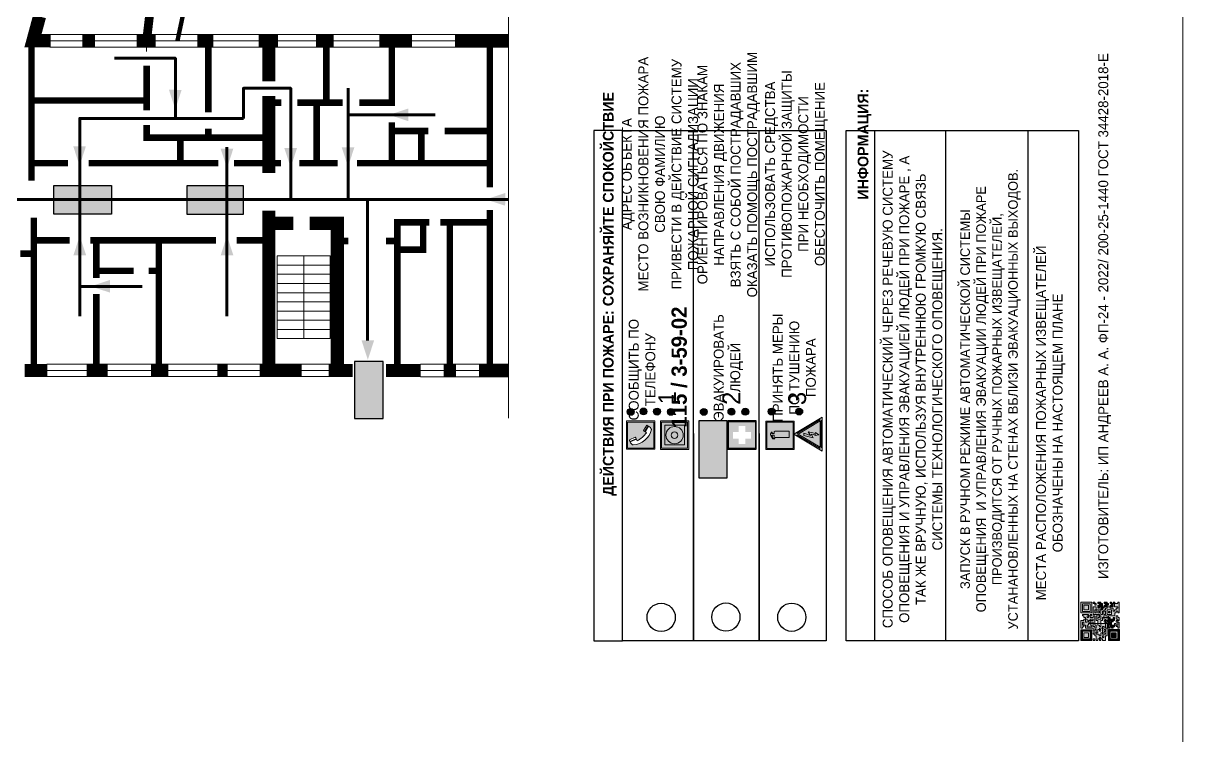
# Model space of a CAD drawing. Header units: millimetres. Extents: x 13114 to 67229, y 22859 to 38520.
# Drawn here: x 21219.9 to 21546.7, y 35564.2 to 35764.9 of the extents above; entities that cross this region are included whole.
import ezdxf

# ---------------------------------------------------------------- set-up
doc = ezdxf.new("R2010")
doc.units = ezdxf.units.MM
doc.layers.add('План_Штампы', color=7, linetype='Continuous')
doc.styles.add('обычный', font='arial.ttf')

# ---------------------------------------------------------------- blocks, each defined once
blk = doc.blocks.new('A$C3E6D3DDE')
at = {"lineweight": 5}
h = blk.add_hatch(color=40, dxfattribs=at)
h.paths.add_polyline_path([(24.1, 1.45), (16.46, -11.35), (31.74, -11.35)])
h.paths.add_polyline_path([(24.09, -0.46), (30.03, -10.41), (18.14, -10.41)], flags=16)
h.paths.add_polyline_path([(24.54, -3.08), (23.41, -6.02), (25.13, -5.01), (24.33, -8.5), (24.82, -8.27), (23.79, -9.86), (23.4, -8.04), (23.8, -8.43), (24.04, -6.29), (22.39, -7.25), (23.44, -3.08)], flags=0)
h = blk.add_hatch(color=256, dxfattribs=at)
h.paths.add_polyline_path([(24.37, 0.03, 0.567511), (23.82, 0.03), (17.59, -10.4, 0.582454), (17.86, -10.88), (30.32, -10.88, 0.582149), (30.6, -10.4)])
h.paths.add_polyline_path([(24.09, -0.46), (18.14, -10.41), (30.03, -10.41)], flags=16)
h.paths.add_polyline_path([(24.54, -3.08), (23.41, -6.02), (25.13, -5.01), (24.33, -8.5), (24.82, -8.27), (23.79, -9.86), (23.4, -8.04), (23.8, -8.43), (24.04, -6.29), (22.39, -7.25), (23.44, -3.08)], flags=0)
h = blk.add_hatch(color=40, dxfattribs=at)
h.paths.add_polyline_path([(24.09, -0.46), (18.14, -10.41), (30.03, -10.41)])
h.paths.add_polyline_path([(24.82, -8.27), (23.79, -9.86), (23.4, -8.04), (23.8, -8.43), (24.04, -6.29), (22.39, -7.25), (23.44, -3.08), (24.54, -3.08), (23.41, -6.02), (25.13, -5.01), (24.33, -8.5)], flags=16)
at = {"color": 40, "lineweight": 5}
for p, q in [((16.46, -11.35), (24.1, 1.45)), ((24.1, 1.45), (31.74, -11.35))]:
    blk.add_line(p, q, dxfattribs=at)
at = {"lineweight": 5}
for p, q in [((17.59, -10.4), (23.82, 0.03)), ((24.37, 0.03), (30.6, -10.4)), ((18.14, -10.41), (24.09, -0.46)), ((23.44, -3.08), (22.39, -7.25)), ((23.41, -6.02), (24.54, -3.08)), ((25.13, -5.01), (23.41, -6.02)), ((24.54, -3.08), (23.44, -3.08)), ((24.09, -0.46), (30.03, -10.41)), ((24.33, -8.5), (25.13, -5.01)), ((18.14, -10.41), (30.03, -10.41)), ((22.39, -7.25), (24.04, -6.29)), ((23.8, -8.43), (23.4, -8.04)), ((23.4, -8.04), (23.79, -9.86)), ((23.79, -9.86), (24.82, -8.27)), ((24.04, -6.29), (23.8, -8.43)), ((24.82, -8.27), (24.33, -8.5)), ((17.86, -10.88), (30.32, -10.88))]:
    blk.add_line(p, q, dxfattribs=at)
at = {"color": 50, "lineweight": 5}
blk.add_line((31.74, -11.35), (16.46, -11.35), dxfattribs=at)
blk = doc.blocks.new('A$C456E1F9C')
at = {"lineweight": 5}
h = blk.add_hatch(color=242, dxfattribs=at)
h.paths.add_polyline_path([(0.51, -1.47), (0.51, -13.26), (12.29, -13.26), (12.29, -1.47)])
h.paths.add_polyline_path([(5.42, -4.95, -0.254479), (4.78, -5.4), (3.52, -2.53, -0.209735), (4.23, -2.4)], flags=16)
h.paths.add_polyline_path([(8.53, -8.6), (10.87, -10.17), (10.54, -10.76), (8.03, -9.13, -0.192251)], flags=16)
h.paths.add_polyline_path([(4.61, -5.49, 0.005518), (3.87, -5.72, 0.128647), (7.49, -10.01, 0.00809), (7.83, -9.33), (10.47, -10.97, -0.16736), (8.99, -12.25, -0.327862), (1.95, -3.95, -0.166952), (3.36, -2.62)], flags=16)
at = {"color": 242, "lineweight": 5}
for p, q in [((0, -13.77), (0, -0.97)), ((12.8, -0.97), (0, -0.97)), ((4.61, -5.49), (3.36, -2.62)), ((3.52, -2.53), (4.78, -5.4)), ((4.23, -2.4), (5.42, -4.95)), ((12.8, -13.77), (12.8, -0.97)), ((7.83, -9.33), (10.47, -10.97)), ((8.03, -9.13), (10.54, -10.76)), ((10.81, -10.12), (8.53, -8.6)), ((10.54, -10.76), (10.8, -10.3)), ((10.8, -10.3), (10.81, -10.12)), ((0, -13.77), (12.8, -13.77))]:
    blk.add_line(p, q, dxfattribs=at)
blk.add_lwpolyline([(0.51, -1.47), (12.29, -1.47), (12.29, -13.26), (0.51, -13.26)], close=True, dxfattribs=at)
for centre, radius, start, end in [((4.59, -5.34), 2.99, 114.2845, 152.1974), ((11.12, -3.31), 9.19, 183.9915, 256.6009), ((4.02, -3.27), 0.891, 76.3284, 123.7092), ((4.68, -4.59), 0.824, 276.9621, 334.0723), ((14.98, -39.1), 35.17, 107.1487, 108.4135), ((13.86, -0.94), 11.08, 205.5536, 234.8762), ((-13.31, 0.8), 23.44, 332.5487, 334.4027), ((8.94, -9.5), 0.989, 114.4092, 157.9388), ((7.87, -9.46), 3, 291.9291, 329.9329)]:
    blk.add_arc(centre, radius, start, end, dxfattribs=at)
blk = doc.blocks.new('A$C54414219')
at = {"true_color": 0xffffff}
h = blk.add_hatch(color=7, dxfattribs=at)
h.paths.add_polyline_path([(2.39, -9.45), (2.39, -18.3), (11.23, -18.3), (11.23, -9.45)], flags=0)
h.paths.add_polyline_path([(10.71, -13.87, -1), (2.92, -13.87, -1)], flags=0)
h.paths.add_polyline_path([(8.3, -13.87, -1), (5.33, -13.87, -1)], flags=0)
h.paths.add_polyline_path([(0.41, -7.47), (0.41, -20.27), (13.21, -20.27), (13.21, -7.47)])
h.paths.add_polyline_path([(0.92, -19.77), (12.71, -19.77), (12.71, -7.98), (0.92, -7.98)], flags=16)
h.paths.add_polyline_path([(11.23, -9.45), (11.23, -18.3), (2.39, -18.3), (2.39, -9.45)], flags=0)
at = {"lineweight": 5}
h = blk.add_hatch(color=242, dxfattribs=at)
h.paths.add_polyline_path([(12.71, -7.98), (0.92, -7.98), (0.92, -19.77), (12.71, -19.77)])
h.paths.add_polyline_path([(11.23, -18.3), (2.39, -18.3), (2.39, -9.45), (11.23, -9.45)], flags=16)
h.paths.add_polyline_path([(10.71, -13.87, -1), (2.92, -13.87, -1)], flags=0)
h.paths.add_polyline_path([(8.3, -13.87, -1), (5.33, -13.87, -1)], flags=0)
at = {"true_color": 0xffffff}
h = blk.add_hatch(color=7, dxfattribs=at)
h.paths.add_polyline_path([(2.39, -9.45), (2.39, -18.3), (11.23, -18.3), (11.23, -9.45)])
h.paths.add_polyline_path([(10.71, -13.87, -1), (2.92, -13.87, -1)], flags=16)
h.paths.add_polyline_path([(8.3, -13.87, -1), (5.33, -13.87, -1)], flags=0)
at = {"lineweight": 5}
h = blk.add_hatch(color=242, dxfattribs=at)
h.paths.add_polyline_path([(2.92, -13.87, 1), (10.71, -13.87, 1)])
h.paths.add_polyline_path([(8.3, -13.87, -1), (5.33, -13.87, -1)], flags=16)
at = {"color": 242, "lineweight": 5}
for p, q in [((0.41, -20.27), (0.41, -7.47)), ((0.41, -7.47), (13.21, -7.47)), ((0.41, -7.47), (13.21, -7.47)), ((13.21, -20.27), (13.21, -7.47)), ((0.41, -20.27), (13.21, -20.27))]:
    blk.add_line(p, q, dxfattribs=at)
for points in [[(0.92, -7.98), (12.71, -7.98), (12.71, -19.77), (0.92, -19.77)], [(2.39, -9.45), (11.23, -9.45), (11.23, -18.3), (2.39, -18.3)]]:
    blk.add_lwpolyline(points, close=True, dxfattribs=at)
for radius in [3.89, 1.49]:
    blk.add_circle((6.81, -13.87), radius, dxfattribs=at)
blk = doc.blocks.new('A$C32E8229D')
at = {"true_color": 0xffffff}
blk.add_hatch(color=7, dxfattribs=at).paths.add_polyline_path([(0, 0), (0, -8), (16, -8), (16, 0)])
h = blk.add_hatch(color=126)
h.paths.add_polyline_path([(0.2, -0.2), (15.8, -0.2), (15.8, -7.8), (0.2, -7.8)])
h.paths.add_polyline_path([(13.49, -2.05), (12.08, -2.05), (11.37, -2.63, 0.162397), (11.29, -2.84), (11.29, -3.63), (10.35, -3.63), (10.35, -4.05), (11.68, -4.05), (11.68, -3.48), (12.26, -4.28), (11.29, -5.1), (11.29, -6.78), (11.85, -6.78), (11.85, -5.44), (12.8, -4.64), (12.8, -5.94), (14.46, -5.94), (14.46, -5.39), (13.45, -5.39), (13.45, -3.97), (12.46, -2.59), (13.15, -2.59), (13.69, -3.34), (14.18, -3)], flags=16)
h.paths.add_polyline_path([(10.74, -1.82, 1), (11.8, -1.82, 1)], flags=16)
h.paths.add_polyline_path([(9.39, -3.59), (5.99, -3.59), (6.56, -3.03), (5.91, -3.03), (5.1, -3.83), (5.91, -4.64), (6.56, -4.64), (5.99, -4.09), (9.39, -4.09)], flags=16)
h.paths.add_polyline_path([(4.29, -1.08), (1.72, -1.08), (1.72, -6.6), (4.29, -6.6)], flags=16)
at = {"color": 126}
blk.add_lwpolyline([(16, -8), (0, -8), (0, 0), (16, 0)], close=True, dxfattribs=at)
blk = doc.blocks.new('A$C18900ED3')
h = blk.add_hatch(color=126)
h.paths.add_polyline_path([(-0.18, -0.18), (-7.02, -0.18), (-7.02, -7.02), (-0.18, -7.02)])
h.paths.add_polyline_path([(-5.89, -4.46), (-5.89, -2.77), (-4.46, -2.77), (-4.46, -1.31), (-2.77, -1.31), (-2.77, -2.77), (-1.33, -2.77), (-1.33, -4.46), (-2.77, -4.46), (-2.77, -5.89), (-4.46, -5.89), (-4.46, -4.46)], flags=16)
at = {"color": 126}
for p, q in [((-7.2, 0), (-7.2, -7.2)), ((0, 0), (-7.2, 0)), ((0, -7.2), (0, 0)), ((-7.02, -7.02), (-7.02, -0.18)), ((-7.02, -0.18), (-0.18, -0.18)), ((-0.18, -0.18), (-0.18, -7.02)), ((-7.2, -7.2), (0, -7.2)), ((-0.18, -7.02), (-7.02, -7.02))]:
    blk.add_line(p, q, dxfattribs=at)
blk = doc.blocks.new('A$C3AD82952')
at = {"true_color": 0xf5f5ff}
h = blk.add_hatch(color=7, dxfattribs=at)
h.dxf.hatch_style = 1
h.paths.add_polyline_path([(8.21, 8.73, 0.414214), (7.89, 9.05), (7.22, 9.05), (7.22, 9.92), (7.59, 9.92, 1), (7.57, 10.36), (7.22, 10.36), (7.22, 10.6), (6.43, 10.6), (6.43, 10.36), (6.01, 10.36), (4.74, 9.59), (4.74, 8.69), (4.98, 8.73), (4.98, 9.26), (6.12, 9.91), (6.43, 9.91), (6.43, 9.05), (5.76, 9.05, 0.414214), (5.44, 8.73), (5.44, 2.2), (8.21, 2.2)], flags=0)
h.paths.add_polyline_path([(12.8, 12.8), (0, 12.8), (0, 0), (12.8, 0)])
h.paths.add_polyline_path([(0.51, 12.29), (12.29, 12.29), (12.29, 0.51), (0.51, 0.51)], flags=16)
h.paths.add_polyline_path([(4.74, 9.59), (6.01, 10.36), (6.43, 10.36), (6.43, 10.6), (7.22, 10.6), (7.22, 10.36), (7.59, 10.36, -0.94586), (7.59, 9.92), (7.22, 9.92), (7.22, 9.05), (7.89, 9.05, -0.414214), (8.21, 8.73), (8.21, 2.2), (5.44, 2.2), (5.44, 8.73, -0.414214), (5.76, 9.05), (6.43, 9.05), (6.43, 9.91), (6.12, 9.91), (4.98, 9.26), (4.98, 8.73), (4.74, 8.69)], flags=0)
h = blk.add_hatch(color=242)
h.dxf.hatch_style = 1
h.paths.add_polyline_path([(12.29, 12.29), (0.51, 12.29), (0.51, 0.51), (12.29, 0.51)])
h.paths.add_polyline_path([(4.74, 8.69), (4.74, 9.59), (6.01, 10.36), (6.43, 10.36), (6.43, 10.6), (7.22, 10.6), (7.22, 10.36), (7.59, 10.36, -0.94586), (7.59, 9.92), (7.22, 9.92), (7.22, 9.05), (7.89, 9.05, -0.414214), (8.21, 8.73), (8.21, 2.2), (5.44, 2.2), (5.44, 8.73, -0.414214), (5.76, 9.05), (6.43, 9.05), (6.43, 9.91), (6.12, 9.91), (4.98, 9.26), (4.98, 8.73)], flags=16)
h = blk.add_hatch(color=7, dxfattribs=at)
h.dxf.hatch_style = 1
h.paths.add_polyline_path([(8.21, 8.73, 0.414214), (7.89, 9.05), (7.22, 9.05), (7.22, 9.92), (7.59, 9.92, 1), (7.57, 10.36), (7.22, 10.36), (7.22, 10.6), (6.43, 10.6), (6.43, 10.36), (6.01, 10.36), (4.74, 9.59), (4.74, 8.69), (4.98, 8.73), (4.98, 9.26), (6.12, 9.91), (6.43, 9.91), (6.43, 9.05), (5.76, 9.05, 0.414214), (5.44, 8.73), (5.44, 2.2), (8.21, 2.2)])
at = {"color": 242, "lineweight": 5}
for p, q in [((0, 0), (0, 12.8)), ((0, 12.8), (12.8, 12.8)), ((7.22, 10.6), (6.43, 10.6)), ((6.43, 10.6), (6.43, 10.36)), ((7.22, 10.36), (7.22, 10.6)), ((12.8, 0), (12.8, 12.8)), ((6.01, 10.36), (4.74, 9.59)), ((4.74, 9.59), (4.74, 8.69)), ((4.74, 8.69), (4.98, 8.73)), ((4.98, 9.26), (6.12, 9.91)), ((4.98, 8.73), (4.98, 9.26)), ((5.44, 2.2), (5.44, 8.73)), ((5.76, 9.05), (6.43, 9.05)), ((6.01, 10.36), (6.43, 10.36)), ((6.12, 9.91), (6.43, 9.91)), ((6.43, 9.91), (6.43, 9.05)), ((7.59, 10.36), (7.22, 10.36)), ((7.22, 9.05), (7.22, 9.92)), ((7.59, 9.92), (7.22, 9.92)), ((7.89, 9.05), (7.22, 9.05)), ((8.21, 2.2), (8.21, 8.73)), ((0, 0), (12.8, 0)), ((5.44, 2.2), (8.21, 2.2))]:
    blk.add_line(p, q, dxfattribs=at)
blk.add_lwpolyline([(0.51, 12.29), (12.29, 12.29), (12.29, 0.51), (0.51, 0.51)], close=True, dxfattribs=at)
for centre, radius, start, end in [((5.76, 8.73), 0.32, 90, 180), ((7.58, 10.14), 0.223, 273.1875, 86.8125), ((7.89, 8.73), 0.32, 0, 90)]:
    blk.add_arc(centre, radius, start, end, dxfattribs=at)
blk = doc.blocks.new('A$C7B4425F7')
at = {"true_color": 0xffffff}
blk.add_hatch(color=7, dxfattribs=at).paths.add_polyline_path([(0, 0), (-16, 0), (-16, -8), (0, -8)])
h = blk.add_hatch(color=126)
h.paths.add_polyline_path([(-0.2, -0.2), (-15.8, -0.2), (-15.8, -7.8), (-0.2, -7.8)])
h.paths.add_polyline_path([(-11.76, -2.03), (-11.76, -3.66), (-11.17, -3.66, -0.568275), (-11.17, -6.18), (-12.58, -6.18), (-12.58, -2.03)], flags=16)
h.paths.add_polyline_path([(-13.33, -4.12, -0.495768), (-13.59, -6.18), (-15.03, -6.18), (-15.03, -2.03), (-13.59, -2.03, -0.487973)], flags=16)
h.paths.add_polyline_path([(-10.25, -2.03), (-9.48, -2.03), (-9.48, -6.18), (-10.25, -6.18)], flags=16)
h.paths.add_polyline_path([(-13.84, -3.69), (-14.24, -3.69), (-14.24, -3.03), (-13.9, -3.03, -0.692621)], flags=0)
h.paths.add_polyline_path([(-9.15, -2.03), (-8.4, -2.03), (-8.04, -3.07), (-7.68, -2.03), (-6.93, -2.03), (-7.64, -4.1), (-6.93, -6.18), (-7.68, -6.18), (-8.04, -5.14), (-8.4, -6.18), (-9.15, -6.18), (-8.44, -4.1)], flags=16)
h.paths.add_polyline_path([(-11.76, -4.46), (-11.42, -4.46, -0.692621), (-11.36, -5.12), (-11.76, -5.12)], flags=0)
h.paths.add_polyline_path([(-13.9, -5.2), (-14.24, -5.2), (-14.24, -4.55), (-13.84, -4.55, -0.708038)], flags=0)
edge = h.paths.add_edge_path(flags=16)
edge.add_ellipse((-5.51, -4.08), major_axis=(0, 2.05), ratio=0.586184, start_angle=0, end_angle=360)
edge = h.paths.add_edge_path(flags=0)
edge.add_ellipse((-5.51, -4.08), major_axis=(0, 1.14), ratio=0.454828, start_angle=0, end_angle=360)
h.paths.add_polyline_path([(-4.13, -4.96, 0.377264), (-3.48, -4.52, 0.0555), (-3.16, -2.03), (-1.66, -2.03), (-1.66, -4.96), (-0.96, -4.96), (-0.96, -7.01), (-1.75, -7.01), (-1.75, -6.18), (-3.3, -6.18), (-3.3, -7.02), (-4.13, -7.02)], flags=16)
h.paths.add_polyline_path([(-2.73, -2.91), (-2.28, -2.91), (-2.28, -4.96), (-3.05, -4.96, 0.079136)], flags=0)
at = {"color": 126}
blk.add_lwpolyline([(-16, -8), (0, -8), (0, 0), (-16, 0)], close=True, dxfattribs=at)
blk = doc.blocks.new('QR')
at = {"lineweight": 0}
h = blk.add_hatch(color=256, dxfattribs=at)
h.dxf.hatch_style = 1
h.paths.add_polyline_path([(9241.16, 2687.38), (9242.01, 2687.38), (9242.01, 2687.83), (9241.59, 2687.83), (9241.59, 2688.68), (9239.45, 2688.68), (9239.45, 2688.25), (9239.86, 2688.25), (9239.86, 2687.83), (9240.29, 2687.83), (9240.29, 2688.25), (9241.16, 2688.25), (9241.16, 2687.83), (9240.29, 2687.83), (9240.29, 2687.38), (9239.45, 2687.38), (9239.45, 2685.22), (9238.57, 2685.22), (9238.57, 2684.8), (9239.02, 2684.8), (9239.02, 2684.37), (9238.13, 2684.37), (9238.13, 2683.92), (9239.02, 2683.92), (9239.02, 2683.5), (9239.44, 2683.5), (9239.44, 2682.64), (9239.87, 2682.64), (9239.87, 2682.18), (9239.44, 2682.18), (9239.44, 2682.64), (9238.13, 2682.64), (9238.13, 2681.76), (9237.71, 2681.76), (9237.71, 2682.64), (9238.13, 2682.64), (9238.13, 2683.07), (9237.27, 2683.07), (9237.27, 2683.51), (9237.71, 2683.51), (9237.71, 2684.37), (9238.13, 2684.37), (9238.13, 2685.22), (9237.71, 2685.22), (9237.71, 2684.8), (9237.28, 2684.8), (9237.28, 2684.38), (9235.98, 2684.38), (9235.98, 2683.92), (9236.4, 2683.92), (9236.4, 2683.49), (9236.84, 2683.49), (9236.84, 2683.07), (9236.4, 2683.07), (9236.4, 2682.64), (9235.98, 2682.64), (9235.98, 2681.76), (9237.29, 2681.76), (9237.29, 2681.33), (9239.43, 2681.33), (9239.43, 2681.76), (9240.74, 2681.76), (9240.74, 2683.05), (9239.87, 2683.05), (9239.87, 2683.5), (9240.29, 2683.5), (9240.29, 2683.91), (9240.74, 2683.91), (9240.74, 2684.81), (9240.29, 2684.81), (9240.29, 2684.79), (9240.29, 2684.37), (9239.45, 2684.37), (9239.45, 2684.8), (9239.87, 2684.8), (9239.87, 2685.21), (9240.74, 2685.21), (9240.74, 2686.1), (9240.29, 2686.1), (9240.29, 2685.64), (9239.86, 2685.64), (9239.86, 2686.95), (9240.29, 2686.95), (9240.29, 2686.52), (9240.74, 2686.52), (9240.74, 2686.1), (9241.16, 2686.1), (9241.16, 2686.53), (9241.59, 2686.53), (9241.59, 2686.1), (9242.02, 2686.1), (9242.02, 2685.21), (9241.59, 2685.21), (9241.59, 2686.1), (9241.16, 2686.1), (9241.16, 2685.21), (9240.74, 2685.21), (9240.74, 2684.81), (9242.89, 2684.81), (9242.89, 2685.22), (9242.47, 2685.22), (9242.47, 2686.11), (9242.89, 2686.11), (9242.89, 2686.52), (9242.46, 2686.52), (9242.46, 2686.95), (9242.89, 2686.95), (9242.89, 2686.52), (9243.32, 2686.52), (9243.32, 2688.26), (9242.9, 2688.26), (9242.9, 2687.83), (9242.47, 2687.83), (9242.47, 2687.38), (9242.01, 2687.38), (9242.01, 2686.94), (9241.16, 2686.94)])
h.paths.add_polyline_path([(9239.02, 2682.18), (9239.02, 2681.76), (9238.54, 2681.76), (9238.54, 2682.18)], flags=16)
h.paths.add_polyline_path([(9237.27, 2682.65), (9237.27, 2682.19), (9236.83, 2682.19), (9236.83, 2682.65)], flags=16)
h = blk.add_hatch(color=256, dxfattribs=at)
h.dxf.hatch_style = 1
h.paths.add_polyline_path([(9238.15, 2687.83), (9236.83, 2687.83), (9236.83, 2686.52), (9238.15, 2686.52)], flags=0)
h.paths.add_polyline_path([(9239.01, 2685.65), (9239.01, 2688.68), (9235.98, 2688.68), (9235.98, 2685.65)])
h.paths.add_polyline_path([(9236.41, 2686.1), (9236.41, 2688.26), (9238.56, 2688.26), (9238.56, 2686.1)], flags=16)
h.paths.add_polyline_path([(9236.83, 2686.52), (9236.83, 2687.83), (9238.15, 2687.83), (9238.15, 2686.52)], flags=0)
h = blk.add_hatch(color=256, dxfattribs=at)
h.dxf.hatch_style = 1
h.paths.add_polyline_path([(9243.32, 2686.11), (9242.89, 2686.11), (9242.89, 2685.64), (9243.32, 2685.64)])
h.paths.add_polyline_path([(9239.02, 2683.07), (9239.02, 2683.5), (9238.56, 2683.5), (9238.56, 2683.07)])
h.paths.add_polyline_path([(9236.4, 2684.8), (9236.4, 2685.22), (9235.98, 2685.22), (9235.98, 2684.8)])
h.paths.add_polyline_path([(9236.4, 2683.07), (9236.4, 2683.49), (9235.98, 2683.49), (9235.98, 2683.07)])
h = blk.add_hatch(color=256, dxfattribs=at)
h.dxf.hatch_style = 1
h.paths.add_polyline_path([(9238.15, 2686.52), (9238.15, 2687.83), (9236.83, 2687.83), (9236.83, 2686.52)])
h.paths.add_polyline_path([(9245.91, 2686.52), (9245.91, 2687.83), (9244.59, 2687.83), (9244.59, 2686.52)], flags=0)
h.paths.add_polyline_path([(9246.77, 2685.65), (9246.77, 2688.68), (9243.74, 2688.68), (9243.74, 2685.65)])
h.paths.add_polyline_path([(9244.17, 2686.1), (9244.17, 2688.26), (9246.32, 2688.26), (9246.32, 2686.1)], flags=16)
h.paths.add_polyline_path([(9244.59, 2686.52), (9244.59, 2687.83), (9245.91, 2687.83), (9245.91, 2686.52)], flags=0)
h = blk.add_hatch(color=256, dxfattribs=at)
h.dxf.hatch_style = 1
h.paths.add_polyline_path([(9240.75, 2681.76), (9240.75, 2681.35), (9241.17, 2681.35), (9241.17, 2681.76)])
h.paths.add_polyline_path([(9241.6, 2682.18), (9241.17, 2682.18), (9241.17, 2681.76), (9241.6, 2681.76)])
h.paths.add_polyline_path([(9242.47, 2681.34), (9242.47, 2682.19), (9242.02, 2682.19), (9242.02, 2681.76), (9241.6, 2681.76), (9241.6, 2681.34)])
h.paths.add_polyline_path([(9239.87, 2678.3), (9239.44, 2678.3), (9239.44, 2677.89), (9241.17, 2677.89), (9241.17, 2678.3), (9240.28, 2678.3), (9240.28, 2678.73), (9239.87, 2678.73)])
h.paths.add_polyline_path([(9240.75, 2678.73), (9240.75, 2679.19), (9240.28, 2679.19), (9240.28, 2678.73)])
h.paths.add_polyline_path([(9241.6, 2678.73), (9241.17, 2678.73), (9241.17, 2678.3), (9241.6, 2678.3)])
h.paths.add_polyline_path([(9242.02, 2678.3), (9241.6, 2678.3), (9241.6, 2677.89), (9242.48, 2677.89), (9242.48, 2678.31), (9242.9, 2678.31), (9242.9, 2678.73), (9242.02, 2678.73)])
h.paths.add_polyline_path([(9246.36, 2684.37), (9246.36, 2684.79), (9245.93, 2684.79), (9245.93, 2684.37)])
h.paths.add_polyline_path([(9246.78, 2685.2), (9246.36, 2685.2), (9246.36, 2684.79), (9246.78, 2684.79)])
h.paths.add_polyline_path([(9245.91, 2687.83), (9244.59, 2687.83), (9244.59, 2686.52), (9245.91, 2686.52)])
h = blk.add_hatch(color=256, dxfattribs=at)
h.dxf.hatch_style = 1
h.paths.add_polyline_path([(9243.32, 2682.64), (9243.32, 2683.07), (9244.62, 2683.07), (9244.62, 2684.37), (9243.74, 2684.37), (9243.74, 2684.8), (9244.62, 2684.8), (9244.62, 2684.37), (9245.48, 2684.37), (9245.48, 2685.22), (9243.32, 2685.22), (9243.32, 2683.5), (9242.89, 2683.5), (9242.89, 2683.06), (9242.01, 2683.06), (9242.01, 2683.91), (9242.47, 2683.91), (9242.47, 2683.5), (9242.89, 2683.5), (9242.89, 2684.38), (9241.59, 2684.38), (9241.59, 2683.91), (9240.74, 2683.91), (9240.74, 2683.05), (9241.59, 2683.05), (9241.59, 2682.64), (9242.47, 2682.64), (9242.47, 2682.19), (9242.91, 2682.19), (9242.91, 2681.34), (9242.48, 2681.34), (9242.48, 2680.91), (9242.91, 2680.91), (9242.91, 2679.17), (9243.75, 2679.17), (9243.75, 2678.73), (9244.2, 2678.73), (9244.2, 2678.3), (9243.75, 2678.3), (9243.75, 2677.88), (9246.78, 2677.88), (9246.78, 2678.3), (9246.35, 2678.3), (9246.35, 2679.19), (9245.48, 2679.19), (9245.48, 2678.31), (9245.05, 2678.31), (9245.05, 2678.73), (9244.62, 2678.73), (9244.62, 2679.19), (9244.2, 2679.19), (9244.2, 2679.61), (9245.05, 2679.61), (9245.05, 2680.46), (9245.48, 2680.46), (9245.48, 2681.34), (9245.04, 2681.34), (9245.04, 2681.76), (9244.63, 2681.76), (9244.63, 2682.19), (9244.21, 2682.19), (9244.21, 2681.76), (9243.32, 2681.76), (9243.32, 2682.19), (9244.21, 2682.19), (9244.21, 2682.64)])
h.paths.add_polyline_path([(9243.75, 2683.49), (9243.75, 2683.92), (9244.21, 2683.92), (9244.21, 2683.49)], flags=16)
h.paths.add_polyline_path([(9243.32, 2681.34), (9244.63, 2681.34), (9244.63, 2680.04), (9243.32, 2680.04)], flags=16)
h.paths.add_polyline_path([(9243.76, 2680.89), (9244.18, 2680.89), (9244.18, 2680.48), (9243.76, 2680.48)], flags=0)
h = blk.add_hatch(color=256, dxfattribs=at)
h.dxf.hatch_style = 1
h.paths.add_polyline_path([(9246.36, 2683.07), (9246.78, 2683.07), (9246.78, 2683.92), (9246.36, 2683.92), (9246.36, 2683.49), (9245.92, 2683.49), (9245.92, 2683.92), (9245.06, 2683.92), (9245.06, 2683.49), (9245.48, 2683.49), (9245.48, 2683.07), (9244.62, 2683.07), (9244.62, 2682.65), (9245.05, 2682.65), (9245.05, 2682.18), (9245.48, 2682.18), (9245.48, 2682.65), (9246.36, 2682.65)])
h.paths.add_polyline_path([(9246.78, 2682.18), (9246.36, 2682.18), (9246.36, 2681.75), (9245.92, 2681.75), (9245.92, 2682.18), (9245.48, 2682.18), (9245.48, 2681.34), (9245.48, 2681.34), (9245.94, 2681.34), (9245.94, 2680.91), (9246.36, 2680.91), (9246.36, 2681.34), (9246.78, 2681.34)])
h = blk.add_hatch(color=256, dxfattribs=at)
h.dxf.hatch_style = 1
h.paths.add_polyline_path([(9235.98, 2680.9), (9235.98, 2677.86), (9239.02, 2677.86), (9239.02, 2680.9)])
h.paths.add_polyline_path([(9238.57, 2680.48), (9238.57, 2678.32), (9236.41, 2678.32), (9236.41, 2680.48)], flags=16)
h.paths.add_polyline_path([(9238.15, 2680.05), (9238.15, 2678.74), (9236.83, 2678.74), (9236.83, 2680.05)], flags=0)
h = blk.add_hatch(color=256, dxfattribs=at)
h.dxf.hatch_style = 1
h.paths.add_polyline_path([(9238.15, 2680.05), (9236.83, 2680.05), (9236.83, 2678.74), (9238.15, 2678.74)])
h = blk.add_hatch(color=256, dxfattribs=at)
h.dxf.hatch_style = 1
h.paths.add_polyline_path([(9242.02, 2680.46), (9242.48, 2680.46), (9242.48, 2680.91), (9241.58, 2680.91), (9241.58, 2681.35), (9241.17, 2681.35), (9241.17, 2680.91), (9240.75, 2680.91), (9240.75, 2681.33), (9239.43, 2681.33), (9239.43, 2680.46), (9239.86, 2680.46), (9239.86, 2680.92), (9240.3, 2680.92), (9240.3, 2680.46), (9239.86, 2680.46), (9239.86, 2680.04), (9239.44, 2680.04), (9239.44, 2679.62), (9239.86, 2679.62), (9239.86, 2679.19), (9240.29, 2679.19), (9240.29, 2680.03), (9241.18, 2680.03), (9241.18, 2680.47), (9241.6, 2680.47), (9241.6, 2680.03), (9241.18, 2680.03), (9241.18, 2679.61), (9241.6, 2679.61), (9241.6, 2679.19), (9242.47, 2679.19), (9242.47, 2679.6), (9242.02, 2679.6)])
h = blk.add_hatch(color=256, dxfattribs=at)
h.dxf.hatch_style = 1
h.paths.add_polyline_path([(9244.18, 2680.48), (9244.18, 2680.89), (9243.76, 2680.89), (9243.76, 2680.48)])
h = blk.add_hatch(color=256, dxfattribs=at)
h.dxf.hatch_style = 1
h.paths.add_polyline_path([(9245.93, 2680.04), (9245.93, 2680.46), (9245.48, 2680.46), (9245.48, 2679.62), (9246.35, 2679.62), (9246.35, 2680.04)])
h.paths.add_polyline_path([(9246.78, 2680.04), (9246.78, 2680.46), (9246.35, 2680.46), (9246.35, 2680.04)])
h.paths.add_polyline_path([(9246.78, 2679.18), (9246.78, 2679.62), (9246.35, 2679.62), (9246.35, 2679.18)])
for points in [[(9237.71, 2685.22), (9238.13, 2685.22), (9238.13, 2684.37), (9237.71, 2684.37), (9237.71, 2683.51), (9237.27, 2683.51), (9237.27, 2683.07), (9238.13, 2683.07), (9238.13, 2682.64), (9237.71, 2682.64), (9237.71, 2681.76), (9238.13, 2681.76), (9238.13, 2682.64), (9239.44, 2682.64), (9239.44, 2683.5), (9239.02, 2683.5), (9239.02, 2683.07), (9238.56, 2683.07), (9238.56, 2683.5), (9239.02, 2683.5), (9239.02, 2683.92), (9238.13, 2683.92), (9238.13, 2684.37), (9239.02, 2684.37), (9239.02, 2684.8), (9238.57, 2684.8), (9238.57, 2685.22), (9239.45, 2685.22), (9239.45, 2687.38), (9240.29, 2687.38), (9240.29, 2687.83), (9239.86, 2687.83), (9239.86, 2688.25), (9239.45, 2688.25), (9239.45, 2688.68), (9241.59, 2688.68), (9241.59, 2687.83), (9242.01, 2687.83), (9242.01, 2687.38), (9242.47, 2687.38), (9242.47, 2687.83), (9242.9, 2687.83), (9242.9, 2688.26), (9243.32, 2688.26), (9243.32, 2686.52), (9242.89, 2686.52), (9242.89, 2686.11), (9243.32, 2686.11), (9243.32, 2685.64), (9242.89, 2685.64), (9242.89, 2686.11), (9242.47, 2686.11), (9242.47, 2685.22), (9242.89, 2685.22), (9242.89, 2684.81), (9240.74, 2684.81), (9240.74, 2683.91), (9241.59, 2683.91), (9241.59, 2684.38), (9242.89, 2684.38), (9242.89, 2683.5), (9242.47, 2683.5), (9242.47, 2683.91), (9242.01, 2683.91), (9242.01, 2683.06), (9242.89, 2683.06), (9242.89, 2683.5), (9243.32, 2683.5), (9243.32, 2685.22), (9245.48, 2685.22), (9245.48, 2684.37), (9244.62, 2684.37), (9244.62, 2683.07), (9245.48, 2683.07), (9245.48, 2683.49), (9245.06, 2683.49), (9245.06, 2683.92), (9245.92, 2683.92), (9245.92, 2683.49), (9246.36, 2683.49), (9246.36, 2683.92), (9246.78, 2683.92), (9246.78, 2683.07), (9246.36, 2683.07), (9246.36, 2682.65), (9245.48, 2682.65), (9245.48, 2682.18), (9245.92, 2682.18), (9245.92, 2681.75), (9246.36, 2681.75), (9246.36, 2682.18), (9246.78, 2682.18), (9246.78, 2681.34), (9246.36, 2681.34), (9246.36, 2680.91), (9245.94, 2680.91), (9245.94, 2681.34), (9245.48, 2681.34), (9245.48, 2680.46), (9245.93, 2680.46), (9245.93, 2680.04), (9246.35, 2680.04), (9246.35, 2680.46), (9246.78, 2680.46), (9246.78, 2680.04), (9246.78, 2680.04), (9246.35, 2680.04), (9246.35, 2679.62), (9246.78, 2679.62), (9246.78, 2679.18), (9246.35, 2679.18), (9246.35, 2678.3), (9246.78, 2678.3), (9246.78, 2677.88), (9243.75, 2677.88), (9243.75, 2678.3), (9244.2, 2678.3), (9244.2, 2678.73), (9243.75, 2678.73), (9243.75, 2679.17), (9242.91, 2679.17), (9242.91, 2680.91), (9242.48, 2680.91), (9242.48, 2680.46), (9242.02, 2680.46), (9242.02, 2679.6), (9242.47, 2679.6), (9242.47, 2679.19), (9241.6, 2679.19), (9241.6, 2679.61), (9241.18, 2679.61), (9241.18, 2680.03), (9240.29, 2680.03), (9240.29, 2679.19), (9240.75, 2679.19), (9240.75, 2678.73), (9240.28, 2678.73), (9240.28, 2678.3), (9241.17, 2678.3), (9241.17, 2678.73), (9241.6, 2678.73), (9241.6, 2678.3), (9242.02, 2678.3), (9242.02, 2678.73), (9242.9, 2678.73), (9242.9, 2678.31), (9242.48, 2678.31), (9242.48, 2677.89), (9241.6, 2677.89), (9241.6, 2678.3), (9241.17, 2678.3), (9241.17, 2677.89), (9239.44, 2677.89), (9239.44, 2678.3), (9239.87, 2678.3), (9239.87, 2678.73), (9240.28, 2678.73), (9240.28, 2679.19), (9240.29, 2679.19), (9239.86, 2679.19), (9239.86, 2679.62), (9239.44, 2679.62), (9239.44, 2680.04), (9239.86, 2680.04), (9239.86, 2680.46), (9239.43, 2680.46), (9239.43, 2681.33), (9237.29, 2681.33), (9237.29, 2681.76), (9235.98, 2681.76), (9235.98, 2682.64), (9236.4, 2682.64), (9236.4, 2683.07), (9235.98, 2683.07), (9235.98, 2683.49), (9236.4, 2683.49), (9236.4, 2683.92), (9235.98, 2683.92), (9235.98, 2684.38), (9237.28, 2684.38), (9237.28, 2684.8), (9237.71, 2684.8), (9237.71, 2685.22), (9237.92, 2685.22)], [(9240.74, 2686.1), (9240.74, 2686.52), (9240.29, 2686.52), (9240.29, 2686.95), (9239.86, 2686.95), (9239.86, 2685.64), (9240.29, 2685.64), (9240.29, 2686.1), (9240.74, 2686.1), (9240.74, 2686.52)], [(9240.74, 2683.05), (9240.74, 2681.76), (9239.43, 2681.76), (9239.43, 2681.33), (9240.75, 2681.33), (9240.75, 2681.35), (9240.75, 2680.91), (9241.17, 2680.91), (9241.17, 2681.35), (9241.58, 2681.35), (9241.58, 2680.91), (9242.48, 2680.91), (9242.48, 2681.34), (9242.91, 2681.34), (9242.91, 2682.19), (9242.47, 2682.19), (9242.47, 2682.64), (9241.59, 2682.64), (9241.59, 2683.05), (9240.74, 2683.05)], [(9240.74, 2685.21), (9239.87, 2685.21), (9239.87, 2684.8), (9239.45, 2684.8), (9239.45, 2684.37), (9240.29, 2684.37), (9240.29, 2684.79), (9240.29, 2684.81), (9240.74, 2684.81), (9240.74, 2685.21), (9239.87, 2685.21)], [(9240.74, 2683.91), (9240.29, 2683.91), (9240.29, 2683.5), (9239.87, 2683.5), (9239.87, 2683.05), (9240.74, 2683.05), (9240.74, 2683.91)], [(9244.62, 2683.07), (9243.32, 2683.07), (9243.32, 2682.64), (9244.21, 2682.64), (9244.21, 2682.19), (9243.32, 2682.19), (9243.32, 2681.76), (9244.21, 2681.76), (9244.21, 2682.19), (9244.63, 2682.19), (9244.63, 2681.76), (9245.04, 2681.76), (9245.04, 2681.34), (9245.48, 2681.34)], [(9244.62, 2684.37), (9244.62, 2684.8), (9243.74, 2684.8), (9243.74, 2684.37), (9244.62, 2684.37)], [(9245.48, 2682.18), (9245.05, 2682.18), (9245.05, 2682.65), (9244.62, 2682.65), (9244.62, 2683.07)], [(9239.86, 2680.46), (9239.86, 2680.92), (9240.3, 2680.92), (9240.3, 2680.46), (9239.86, 2680.46)], [(9241.6, 2681.76), (9242.02, 2681.76), (9242.02, 2682.19), (9242.47, 2682.19), (9242.47, 2681.34), (9241.6, 2681.34), (9241.6, 2681.76)], [(9245.48, 2680.46), (9245.05, 2680.46), (9245.05, 2679.61), (9244.2, 2679.61), (9244.2, 2679.19), (9244.62, 2679.19), (9244.62, 2678.73), (9245.05, 2678.73), (9245.05, 2678.31), (9245.48, 2678.31), (9245.48, 2679.19), (9246.35, 2679.19), (9246.35, 2679.07)], [(9245.48, 2682.18), (9245.48, 2681.34)], [(9246.35, 2679.62), (9245.48, 2679.62), (9245.48, 2680.46)], [(9245.48, 2680.46), (9245.48, 2679.62), (9246.35, 2679.62), (9246.35, 2680.04), (9245.93, 2680.04), (9245.93, 2680.46), (9245.48, 2680.46), (9245.48, 2679.62)], [(9246.35, 2679.62), (9246.35, 2679.18)]]:
    blk.add_lwpolyline(points, dxfattribs=at)
for points in [[(9235.98, 2685.65), (9239.01, 2685.65), (9239.01, 2688.68), (9235.98, 2688.68)], [(9236.41, 2688.26), (9238.56, 2688.26), (9238.56, 2686.1), (9236.41, 2686.1)], [(9236.83, 2687.83), (9238.15, 2687.83), (9238.15, 2686.52), (9236.83, 2686.52)], [(9240.29, 2687.83), (9241.16, 2687.83), (9241.16, 2688.25), (9240.29, 2688.25)], [(9240.29, 2688.25), (9241.16, 2688.25), (9241.16, 2687.83), (9240.29, 2687.83)], [(9241.16, 2686.1), (9240.74, 2686.1), (9240.74, 2685.21), (9241.16, 2685.21)], [(9242.01, 2687.38), (9241.16, 2687.38), (9241.16, 2686.94), (9242.01, 2686.94)], [(9241.16, 2687.38), (9242.01, 2687.38), (9242.01, 2686.94), (9241.16, 2686.94)], [(9241.16, 2686.53), (9241.59, 2686.53), (9241.59, 2686.1), (9241.16, 2686.1)], [(9241.59, 2686.1), (9242.02, 2686.1), (9242.02, 2685.21), (9241.59, 2685.21)], [(9242.89, 2686.52), (9242.46, 2686.52), (9242.46, 2686.95), (9242.89, 2686.95)], [(9243.74, 2685.65), (9246.77, 2685.65), (9246.77, 2688.68), (9243.74, 2688.68)], [(9244.17, 2688.26), (9246.32, 2688.26), (9246.32, 2686.1), (9244.17, 2686.1)], [(9244.59, 2687.83), (9245.91, 2687.83), (9245.91, 2686.52), (9244.59, 2686.52)], [(9235.98, 2684.8), (9236.4, 2684.8), (9236.4, 2685.22), (9235.98, 2685.22)], [(9236.4, 2683.07), (9236.84, 2683.07), (9236.84, 2683.49), (9236.4, 2683.49)], [(9243.75, 2683.92), (9244.21, 2683.92), (9244.21, 2683.49), (9243.75, 2683.49)], [(9245.93, 2684.79), (9246.36, 2684.79), (9246.36, 2684.37), (9245.93, 2684.37)], [(9246.36, 2685.2), (9246.78, 2685.2), (9246.78, 2684.79), (9246.36, 2684.79)], [(9235.98, 2677.86), (9239.02, 2677.86), (9239.02, 2680.9), (9235.98, 2680.9)], [(9236.41, 2680.48), (9238.57, 2680.48), (9238.57, 2678.32), (9236.41, 2678.32)], [(9236.83, 2682.19), (9237.27, 2682.19), (9237.27, 2682.65), (9236.83, 2682.65)], [(9236.83, 2680.05), (9238.15, 2680.05), (9238.15, 2678.74), (9236.83, 2678.74)], [(9238.54, 2682.18), (9239.02, 2682.18), (9239.02, 2681.76), (9238.54, 2681.76)], [(9239.44, 2682.64), (9239.87, 2682.64), (9239.87, 2682.18), (9239.44, 2682.18)], [(9240.75, 2681.76), (9241.17, 2681.76), (9241.17, 2681.35), (9240.75, 2681.35)], [(9241.17, 2682.18), (9241.6, 2682.18), (9241.6, 2681.76), (9241.17, 2681.76)], [(9241.18, 2680.03), (9241.6, 2680.03), (9241.6, 2680.47), (9241.18, 2680.47)], [(9243.32, 2680.04), (9244.63, 2680.04), (9244.63, 2681.34), (9243.32, 2681.34)], [(9243.76, 2680.89), (9244.18, 2680.89), (9244.18, 2680.48), (9243.76, 2680.48)]]:
    blk.add_lwpolyline(points, close=True, dxfattribs=at)

msp = doc.modelspace()

# ---------------------------------------------------------------- hatches: boundary and pattern name
at = {"lineweight": 0}
h = msp.add_hatch(color=256, dxfattribs=at)
h.dxf.hatch_style = 1
h.paths.add_polyline_path([(21391.13, 35654.49, 1), (21391.13, 35656.42, 1)])
h = msp.add_hatch(color=256, dxfattribs=at)
h.dxf.hatch_style = 1
h.paths.add_polyline_path([(21394.72, 35654.59, 1), (21394.72, 35656.52, 1)])
h = msp.add_hatch(color=256, dxfattribs=at)
h.dxf.hatch_style = 1
h.paths.add_polyline_path([(21398.53, 35654.55, 1), (21398.53, 35656.48, 1)])
h = msp.add_hatch(color=256, dxfattribs=at)
h.dxf.hatch_style = 1
h.paths.add_polyline_path([(21402.46, 35654.47, 1), (21402.46, 35656.4, 1)])
h = msp.add_hatch(color=256, dxfattribs=at)
h.dxf.hatch_style = 1
h.paths.add_polyline_path([(21411.72, 35654.48, 1), (21411.72, 35656.41, 1)])
h = msp.add_hatch(color=256, dxfattribs=at)
h.dxf.hatch_style = 1
h.paths.add_polyline_path([(21419.51, 35654.52, 1), (21419.51, 35656.45, 1)])
h = msp.add_hatch(color=256, dxfattribs=at)
h.dxf.hatch_style = 1
h.paths.add_polyline_path([(21423.41, 35654.51, 1), (21423.41, 35656.45, 1)])
h = msp.add_hatch(color=256, dxfattribs=at)
h.dxf.hatch_style = 1
h.paths.add_polyline_path([(21430.83, 35654.57, 1), (21430.83, 35656.5, 1)])
h = msp.add_hatch(color=256, dxfattribs=at)
h.dxf.hatch_style = 1
h.paths.add_polyline_path([(21438.6, 35654.58, 1), (21438.6, 35656.51, 1)])

# ---------------------------------------------------------------- linework, layer by layer
at = {"color": 5, "lineweight": 0}
msp.add_lwpolyline([(20946.69, 35553.23), (21546.69, 35553.23), (21546.69, 35948.23), (20946.69, 35948.23)], close=True, dxfattribs=at)
at = {"lineweight": 0}
for points, const_width in [([(21254.7, 35759.97), (21260.26, 35807.59)], 2.47), ([(21273.61, 35807.92), (21263.4, 35759.97)], 1.24), ([(21227.67, 35759.97), (21222.68, 35759.97), (21224.53, 35766.81)], 3.71), ([(21240.13, 35759.97), (21236.55, 35759.97)], 3.71), ([(21257.29, 35759.97), (21251.88, 35759.97)], 3.71), ([(21273.51, 35759.97), (21268.97, 35759.97)], 3.71), ([(21291.7, 35759.97), (21286.29, 35759.97)], 3.71), ([(21289.14, 35759.97), (21289.14, 35748.57)], 3.71), ([(21307.43, 35759.97), (21302.39, 35759.97)], 3.71), ([(21329.53, 35759.97), (21320.33, 35759.97)], 3.71), ([(21356.68, 35759.97), (21341.6, 35759.97)], 3.71), ([(21222.28, 35759.51), (21222.28, 35720.6)], 1.85), ([(21272.08, 35739.84), (21272.08, 35759.41)], 1.85), ([(21305.33, 35742.54), (21305.33, 35759.64)], 1.85), ([(21313.96, 35725.5), (21351.43, 35725.5), (21351.43, 35759.39)], 1.85), ([(21314.63, 35742.54), (21323.81, 35742.54), (21323.81, 35758.46)], 1.85), ([(21254.7, 35752.99), (21254.7, 35740.39)], 1.85), ([(21289.14, 35744.38), (21289.14, 35722.74)], 3.71), ([(21254.7, 35743.14), (21222.28, 35743.14)], 1.85), ([(21288.4, 35742.54), (21292.65, 35742.54)], 1.85), ([(21297.14, 35742.54), (21309.98, 35742.54)], 1.85), ([(21302.6, 35742.54), (21302.6, 35725.5)], 1.85), ([(21254.7, 35736.2), (21254.7, 35732.66), (21289.1, 35732.66)], 1.85), ([(21272.08, 35732.66), (21272.08, 35735.22)], 1.85), ([(21323.81, 35725.5), (21323.81, 35736.97)], 1.85), ([(21323.81, 35734.56), (21334.1, 35734.56)], 1.85), ([(21332.09, 35734.56), (21332.09, 35725.5)], 1.85), ([(21338.69, 35734.56), (21351.43, 35734.56)], 1.85), ([(21264.18, 35732.66), (21264.18, 35725.5)], 1.85), ([(21222.28, 35725.5), (21232.58, 35725.5)], 1.85), ([(21238.35, 35725.5), (21274.89, 35725.5)], 1.85), ([(21279.3, 35725.5), (21292.61, 35725.5)], 1.85), ([(21297.76, 35725.5), (21308.54, 35725.5)], 1.85), ([(21351.42, 35718.68), (21351.42, 35725.06)], 1.85), ([(21289.14, 35712.13), (21289.14, 35667.12)], 3.71), ([(21337.46, 35708.85), (21351.42, 35708.85), (21351.42, 35712.31)], 1.85), ([(21351.42, 35712.31), (21351.42, 35667.98)], 1.85), ([(21219.14, 35700.03), (21222.94, 35700.03), (21222.94, 35710.12), (21222.94, 35667.78)], 1.85), ([(21289.14, 35708.57), (21296.08, 35708.57)], 3.71), ([(21308.44, 35667.12), (21308.44, 35708.57), (21300.61, 35708.57)], 3.71), ([(21322.12, 35703.54), (21325.35, 35703.54), (21325.35, 35668.36), (21325.35, 35708.85), (21334.37, 35708.85)], 1.85), ([(21332.64, 35708.85), (21332.64, 35701.12), (21325.35, 35701.12)], 1.85), ([(21340.14, 35708.85), (21340.14, 35668.08)], 1.85), ([(21222.94, 35703.76), (21233.02, 35703.76)], 1.85), ([(21238.83, 35703.76), (21274.29, 35703.76)], 1.85), ([(21240.51, 35703.76), (21240.51, 35693.19)], 1.85), ([(21255.25, 35695.17), (21258.15, 35695.17), (21258.15, 35703.76), (21258.15, 35668.63)], 1.85), ([(21280.04, 35703.76), (21289.45, 35703.76)], 1.85), ([(21309.01, 35703.54), (21311.52, 35703.54)], 1.85), ([(21240.51, 35695.17), (21251.1, 35695.17)], 1.85), ([(21240.51, 35688.67), (21240.51, 35668.3)], 1.85), ([(21220.39, 35667.12), (21226.76, 35667.12)], 3.71), ([(21237.84, 35667.12), (21243.69, 35667.12)], 3.71), ([(21255.97, 35667.12), (21260.78, 35667.12)], 3.71), ([(21274.62, 35667.12), (21277.5, 35667.12)], 3.71), ([(21286.6, 35667.12), (21298.37, 35667.12)], 3.71), ([(21306.02, 35667.12), (21312.78, 35667.12)], 3.71), ([(21322.18, 35667.12), (21331.97, 35667.12)], 3.71), ([(21338.37, 35667.12), (21341.93, 35667.12)], 3.71), ([(21348.34, 35667.12), (21356.68, 35667.12)], 3.71)]:
    msp.add_lwpolyline(points, dxfattribs=dict(at, const_width=const_width))
for points in [[(21356.68, 35653.72), (21356.68, 35773.62)], [(21227.51, 35761.72), (21356.68, 35761.72)], [(21227.41, 35758.19), (21356.68, 35758.19)], [(21227.67, 35759.97), (21356.68, 35759.97)], [(21254.7, 35759.97), (21254.7, 35756.91)], [(21226.61, 35668.89), (21309.51, 35668.89)], [(21226.76, 35667.12), (21309.65, 35667.12)], [(21331.92, 35668.89), (21356.68, 35668.89)], [(21331.97, 35667.12), (21356.68, 35667.12)], [(21226.64, 35665.38), (21309.53, 35665.38)], [(21331.89, 35665.36), (21356.68, 35665.36)]]:
    msp.add_lwpolyline(points, dxfattribs=at)
at = {"color": 126, "lineweight": 100, "true_color": 0x008754}
for points in [[(21245.69, 35755.03), (21262.8, 35755.03), (21262.8, 35738.11), (21235.86, 35738.11), (21235.86, 35735.56)], [(21282, 35738.11), (21282, 35746.58), (21295.32, 35746.58), (21295.32, 35715.29)], [(21311.46, 35746.58), (21311.46, 35715.29)], [(21262.8, 35738.11), (21282, 35738.11)], [(21335.97, 35739.1), (21311.46, 35739.1)], [(21235.86, 35715.29), (21235.86, 35735.56)], [(21277.35, 35729.96), (21277.35, 35682.44)], [(21031.24, 35697.21), (21031.24, 35715.29), (21356.68, 35715.29)], [(21235.86, 35715.29), (21235.86, 35682.44)], [(21316.92, 35675.59), (21316.92, 35715.29)], [(21235.86, 35690.79), (21253.48, 35690.79)]]:
    msp.add_lwpolyline(points, dxfattribs=at)
for points in [[(21388.78, 35590.94), (21388.78, 35734.71), (21380.73, 35734.71), (21380.73, 35590.94)], [(21388.78, 35590.94), (21388.78, 35734.71), (21446.18, 35734.71), (21446.18, 35590.94)]]:
    msp.add_lwpolyline(points, close=True)
for points in [[(21408.77, 35649.36), (21408.77, 35590.94), (21408.77, 35734.71)], [(21427.35, 35649.36), (21427.35, 35590.94), (21427.35, 35734.71)]]:
    msp.add_lwpolyline(points)
at = {"color": 0}
msp.add_lwpolyline([(21451.84, 35590.94), (21451.84, 35734.71), (21517.29, 35734.71), (21517.29, 35590.94)], close=True, dxfattribs=at)
for points in [[(21459.89, 35590.94), (21459.89, 35734.71)], [(21479.89, 35590.94), (21479.89, 35734.71)], [(21503.14, 35590.94), (21503.14, 35734.71)]]:
    msp.add_lwpolyline(points, dxfattribs=at)
at = {"lineweight": 0}
for points in [[(21291.54, 35696.77), (21298.97, 35696.77), (21298.97, 35699.36), (21291.54, 35699.36)], [(21298.97, 35696.77), (21306.4, 35696.77), (21306.4, 35699.36), (21298.97, 35699.36)], [(21291.54, 35694.19), (21298.97, 35694.19), (21298.97, 35696.77), (21291.54, 35696.77)], [(21298.97, 35694.19), (21306.4, 35694.19), (21306.4, 35696.77), (21298.97, 35696.77)], [(21291.54, 35691.6), (21298.97, 35691.6), (21298.97, 35694.19), (21291.54, 35694.19)], [(21298.97, 35691.6), (21306.4, 35691.6), (21306.4, 35694.19), (21298.97, 35694.19)], [(21291.54, 35689.01), (21298.97, 35689.01), (21298.97, 35691.6), (21291.54, 35691.6)], [(21291.54, 35686.43), (21298.97, 35686.43), (21298.97, 35689.01), (21291.54, 35689.01)], [(21298.97, 35689.01), (21306.4, 35689.01), (21306.4, 35691.6), (21298.97, 35691.6)], [(21298.97, 35686.43), (21306.4, 35686.43), (21306.4, 35689.01), (21298.97, 35689.01)], [(21291.54, 35683.84), (21298.97, 35683.84), (21298.97, 35686.43), (21291.54, 35686.43)], [(21298.97, 35683.84), (21306.4, 35683.84), (21306.4, 35686.43), (21298.97, 35686.43)], [(21291.54, 35681.26), (21298.97, 35681.26), (21298.97, 35683.84), (21291.54, 35683.84)], [(21298.97, 35681.26), (21306.4, 35681.26), (21306.4, 35683.84), (21298.97, 35683.84)], [(21291.54, 35678.67), (21298.97, 35678.67), (21298.97, 35681.26), (21291.54, 35681.26)], [(21298.97, 35678.67), (21306.4, 35678.67), (21306.4, 35681.26), (21298.97, 35681.26)], [(21291.54, 35676.09), (21298.97, 35676.09), (21298.97, 35678.67), (21291.54, 35678.67)], [(21298.97, 35676.09), (21306.4, 35676.09), (21306.4, 35678.67), (21298.97, 35678.67)]]:
    msp.add_lwpolyline(points, close=True, dxfattribs=at)
for centre, radius in [((21391.13, 35655.45), 0.966), ((21394.72, 35655.56), 0.966), ((21398.53, 35655.52), 0.966), ((21402.46, 35655.44), 0.966), ((21411.72, 35655.45), 0.966), ((21419.51, 35655.49), 0.966), ((21423.41, 35655.48), 0.966), ((21430.83, 35655.54), 0.966), ((21438.6, 35655.54), 0.966), ((21399.7, 35597.57), 3.98), ((21417.93, 35597.66), 3.98), ((21436.51, 35597.6), 3.98)]:
    msp.add_circle(centre, radius)
at = {"layer": 'План_Штампы', "color": 126, "true_color": 0x008754}
for points in [[(21261, 35746.15), (21264.57, 35746.14), (21262.8, 35740.67)], [(21328.49, 35740.89), (21328.48, 35737.33), (21323.01, 35739.1)], [(21234.03, 35730.24), (21237.59, 35730.23), (21235.83, 35724.76)], [(21275.57, 35729.57), (21279.13, 35729.56), (21277.36, 35724.09)], [(21293.51, 35729.73), (21297.08, 35729.73), (21295.31, 35724.25)], [(21309.69, 35729.96), (21313.25, 35729.95), (21311.48, 35724.48)], [(21355.75, 35717.08), (21355.74, 35713.51), (21350.27, 35715.28)], [(21237.65, 35699.56), (21234.09, 35699.57), (21235.86, 35705.04)], [(21279.15, 35699.56), (21275.59, 35699.57), (21277.35, 35705.04)], [(21244.42, 35692.6), (21244.41, 35689.03), (21238.94, 35690.8)], [(21315.25, 35675.6), (21318.82, 35675.6), (21317.05, 35670.12)]]:
    msp.add_solid(points, dxfattribs=at)

# ---------------------------------------------------------------- block references
at = {"rotation": 90}
for name, p, xscale, yscale, zscale in [('A$C3E6D3DDE', (21437.99, 35634.13), 0.625, 0.625, 0.625), ('A$C456E1F9C', (21389.32, 35644.9), 0.625, 0.625, 0.625), ('A$C54414219', (21394.81, 35644.64), 0.625, 0.625, 0.625), ('A$C18900ED3', (21418.45, 35652.9), 1.111111111007631, 1.111111111007631, 1.111111111007631), ('A$C3AD82952', (21437.18, 35644.85), 0.625, 0.625, 0.625)]:
    msp.add_blockref(name, p, dxfattribs=dict(at, xscale=xscale, yscale=yscale, zscale=zscale))
at = {"xscale": -1, "rotation": 90}
msp.add_blockref('A$C32E8229D', (21410.3, 35652.9), dxfattribs=at)
at = {"color": 22, "lineweight": 100, "true_color": 0xbb1e10, "rotation": 90}
msp.add_blockref('QR', (24206.67, 26355.09), dxfattribs=at)
at = {"layer": 'План_Штампы', "color": 126, "true_color": 0x008754, "xscale": 1.012510887696, "yscale": 1.012510887696, "zscale": 1.012510887696, "rotation": 359.9978653237145}
msp.add_blockref('A$C32E8229D', (21228.58, 35719.24), dxfattribs=at)
at = {"layer": 'План_Штампы', "color": 126, "true_color": 0x008754, "xscale": -1}
msp.add_blockref('A$C32E8229D', (21282.03, 35719.14), dxfattribs=at)
at = {"layer": 'План_Штампы', "rotation": 90}
msp.add_blockref('A$C7B4425F7', (21313.32, 35669.61), dxfattribs=at)

# ---------------------------------------------------------------- texts
at = {"lineweight": 0, "attachment_point": 5, "rotation": 90, "style": 'обычный'}
for s, insert, char_height, width in [('\\pi-8.4,l8.4,t8.4;{\\fProxima Nova Rg|b0|i0|c204|p2;АДРЕС ОБЪЕКТА\\PМЕСТО ВОЗНИКНОВЕНИЯ ПОЖАРА \\PСВОЮ ФАМИЛИЮ\\PПРИВЕСТИ В ДЕЙСТВИЕ СИСТЕМУ \\PПОЖАРНОЙ СИГНАЛИЗАЦИИ}', (21399.76, 35722.4), 2.8, 126.6484), ('\\pi-8.4,l8.4,t8.4;{\\fProxima Nova Rg|b0|i0|c204|p2;ОРИЕНТИРОВАТЬСЯ ПО ЗНАКАМ \\PНАПРАВЛЕНИЯ ДВИЖЕНИЯ\\PВЗЯТЬ С СОБОЙ ПОСТРАДАВШИХ\\PОКАЗАТЬ ПОМОЩЬ ПОСТРАДАВШИМ}', (21418.74, 35722.26), 2.8, 126.6484), ('\\pi-8.4,l8.4,t8.4;{\\fProxima Nova Rg|b0|i0|c204|p2;ИЗГОТОВИТЕЛЬ: ИП АНДРЕЕВ А. А.\\fProxima Nova Rg|b0|i0|c0|p2; \\fProxima Nova Rg|b0|i0|c204|p2;ФП-24 - 2022/ 200-25-1440 ГОСТ 34428-2018-Е\\H1.2266x; }', (21524.68, 35682.42), 2.8, 191.3484), ('\\pi-8.4,l8.4,t8.4;{\\fProxima Nova Rg|b0|i0|c204|p2;ИСПОЛЬЗОВАТЬ СРЕДСТВА \\PПРОТИВОПОЖАРНОЙ ЗАЩИТЫ \\PПРИ НЕОБХОДИМОСТИ \\PОБЕСТОЧИТЬ ПОМЕЩЕНИЕ}', (21437.81, 35722.42), 2.8, 126.6484), ('{\\fProxima Nova Rg|b1|i0|c204|p2;ДЕЙСТВИЯ ПРИ ПОЖАРЕ: СОХРАНЯЙТЕ СПОКОЙСТВИЕ\\H1.6644x; }', (21385.22, 35688.66), 3, 175.1736), ('{\\fProxima Nova Rg|b1|i0|c204|p2;ИНФОРМАЦИЯ:\\H1.1997x; }', (21457.03, 35730.85), 3, 175.1736), ('{\\fProxima Nova Rg|b0|i0|c204|p2;СПОСОБ ОПОВЕЩЕНИЯ АВТОМАТИЧЕСКИЙ ЧЕРЕЗ РЕЧЕВУЮ СИСТЕМУ ОПОВЕЩЕНИЯ И УПРАВЛЕНИЯ ЭВАКУАЦИЕЙ ЛЮДЕЙ ПРИ ПОЖАРЕ , А ТАК ЖЕ ВРУЧНУЮ, ИСПОЛЬЗУЯ ВНУТРЕННЮЮ ГРОМКУЮ СВЯЗЬ СИСТЕМЫ ТЕХНОЛОГИЧЕСКОГО ОПОВЕЩЕНИЯ.}', (21470.93, 35661.8), 2.8, 137.0334), ('{\\fProxima Nova Rg|b0|i0|c204|p2;\\P\\pt8.1;ЗАПУСК В РУЧНОМ РЕЖИМЕ АВТОМАТИЧЕСКОЙ СИСТЕМЫ ОПОВЕЩЕНИЯ  И УПРАВЛЕНИЯ ЭВАКУАЦИИ ЛЮДЕЙ ПРИ ПОЖАРЕ ПРОИЗВОДИТСЯ ОТ РУЧНЫХ ПОЖАРНЫХ ИЗВЕЩАТЕЛЕЙ, УСТАНАНОВЛЕННЫХ НА СТЕНАХ ВБЛИЗИ ЭВАКУАЦИОННЫХ ВЫХОДОВ. }', (21490.23, 35659.02), 2.7, 131.4512), ('\\pt8.4;{\\fProxima Nova Rg|b0|i0|c204|p2;\\PМЕСТА РАСПОЛОЖЕНИЯ ПОЖАРНЫХ ИЗВЕЩАТЕЛЕЙ ОБОЗНАЧЕНЫ НА НАСТОЯЩЕМ ПЛАНЕ}', (21507.15, 35652.32), 2.8, 118.5618), ('{\\fProxima Nova Rg|b1|i0|c0|p2;\\H1.0714x;115 / 3-59-02\\H1.2822x; }', (21404.83, 35668.06), 4, 126.6484), ('{\\fProxima Nova Rg|b0|i0|c204|p2;ЭВАКУИРОВАТЬ \\PЛЮДЕЙ}', (21418.65, 35667.93), 2.8, 126.6484), ('{\\fProxima Nova Rg|b0|i0|c204|p2;ПРИНЯТЬ МЕРЫ \\PПО ТУШЕНИЮ \\PПОЖАРА}', (21437.23, 35667.89), 2.8, 126.6484), ('{\\fProxima Nova Rg|b0|i0|c204|p2;СООБЩИТЬ ПО \\PТЕЛЕФОНУ}', (21394.33, 35667.33), 2.8, 126.6484), ('{\\fProxima Nova Rg|b0|i0|c204|p2;1\\H1.1667x; }', (21401.39, 35659.43), 5, 126.6484), ('{\\fProxima Nova Rg|b0|i0|c204|p2;2\\H1.1967x; }', (21419.47, 35659.28), 5, 126.6484), ('{\\fProxima Nova Rg|b0|i0|c204|p2;3\\H1.1967x; }', (21438.05, 35659.22), 5, 126.6484)]:
    msp.add_mtext(s, dxfattribs=dict(at, insert=insert, char_height=char_height, width=width))

doc.saveas('drawing.dxf')
